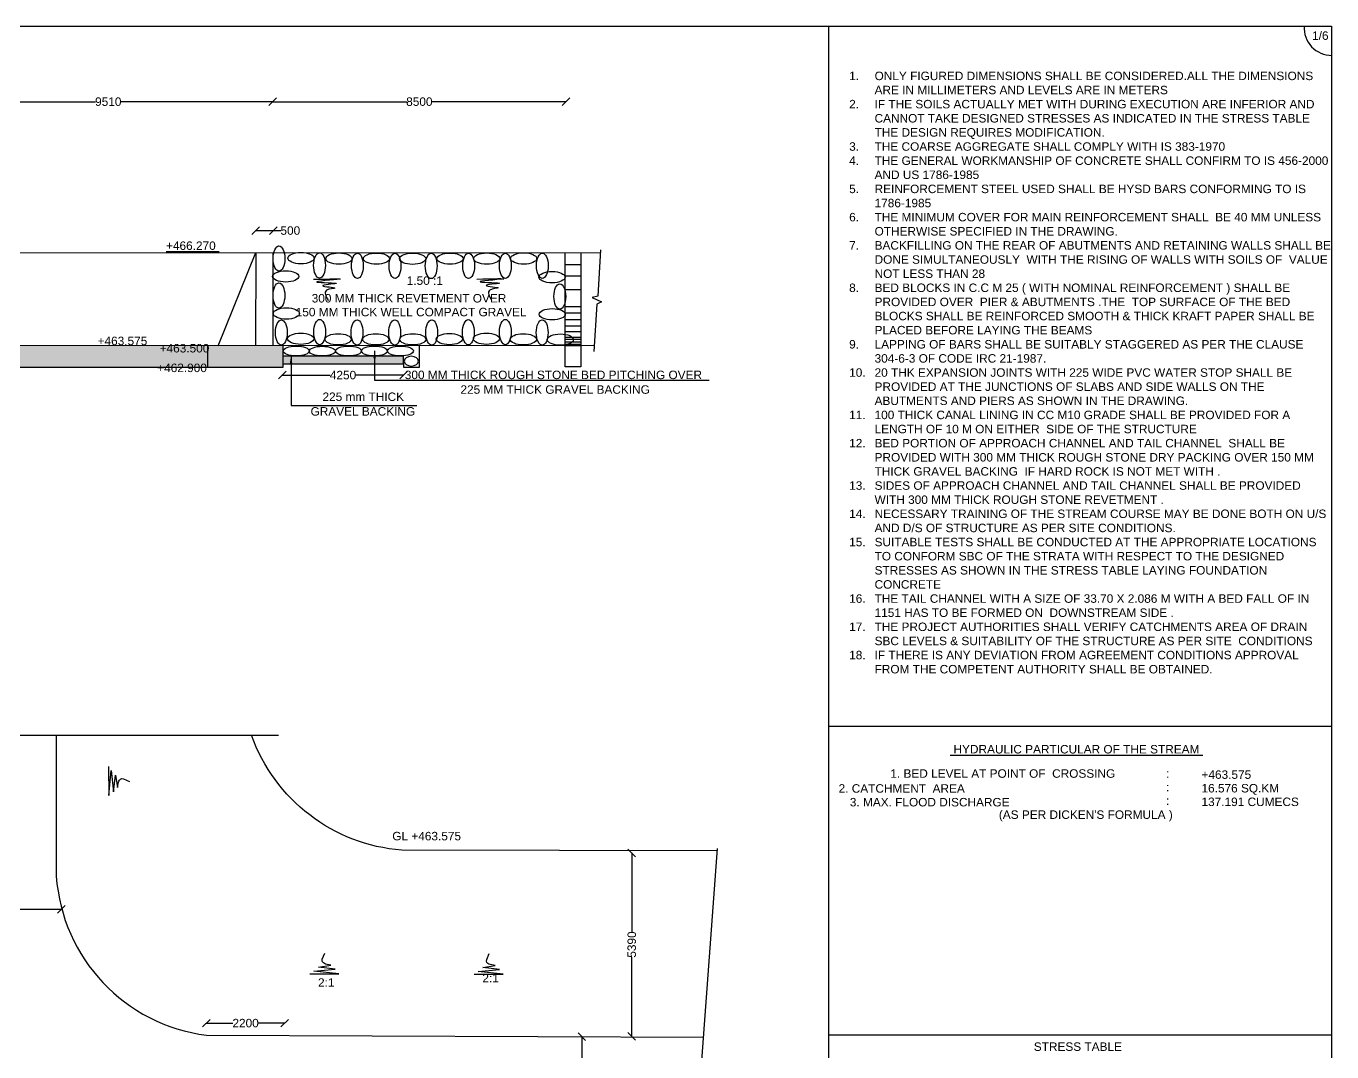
# Model space of a CAD drawing. Header units: feet. Extents: x 5124 to 2925857, y 2311 to 44697474.
# Drawn here: x 2887298 to 2925827, y 44667212 to 44697474 of the extents above; entities that cross this region are included whole.
import ezdxf

# ---------------------------------------------------------------- set-up
doc = ezdxf.new("R2010")
doc.units = ezdxf.units.FT
doc.header["$MEASUREMENT"] = 0
for name, color, linetype in [('DIMENSION', 7, 'Continuous'), ('DRAWING', 2, 'Continuous'), ('TEXT', 7, 'Continuous')]:
    doc.layers.add(name, color=color, linetype=linetype)
doc.styles.get("Standard").update_dxf_attribs({"font": 'arial.ttf', "height": 250})
doc.dimstyles.get("Standard").update_dxf_attribs({"dimtxt": 250, "dimasz": 225, "dimexe": 0.18, "dimexo": 0.0625, "dimgap": 0.09, "dimtad": 0, "dimdec": 0, "dimzin": 0, "dimdsep": 46, "dimtxsty": 'Standard', "dimblk": 'OBLIQUE', "dimcen": 0.09, "dimse1": 1, "dimse2": 1, "dimadec": 0, "dimazin": 0, "dimtfac": 1, "dimtdec": 0, "dimtofl": 0, "dimtmove": 0, "dimatfit": 3, "dimfxl": 1, "dimtolj": 1, "dimtzin": 0, "dimarcsym": 0})

# ---------------------------------------------------------------- blocks, each defined once
blk = doc.blocks.new('_Oblique')
at = {"color": 0, "linetype": 'ByBlock', "lineweight": -2}
blk.add_line((-0.5, -0.5), (0.5, 0.5), dxfattribs=at)
blk = doc.blocks.new('*D15')
at = {"layer": 'Defpoints', "color": 0, "transparency": 16777216}
for p in [(2894858, 44687197), (2898438, 44687197), (2898438, 44687178)]:
    blk.add_point(p, dxfattribs=at)
at = {"layer": 'TEXT', "color": 0, "lineweight": -2, "transparency": 16777216}
for p, q in [((2894858, 44687178), (2896270, 44687178)), ((2898438, 44687178), (2897026, 44687178))]:
    blk.add_line(p, q, dxfattribs=at)
at = {"layer": 'TEXT', "color": 0, "lineweight": -2, "transparency": 16777216, "xscale": 225, "yscale": 225, "zscale": 225, "rotation": 180}
blk.add_blockref('_Oblique', (2894858, 44687178), dxfattribs=at)
at = {"layer": 'TEXT', "color": 0, "lineweight": -2, "transparency": 16777216, "xscale": 225, "yscale": 225, "zscale": 225}
blk.add_blockref('_Oblique', (2898438, 44687178), dxfattribs=at)
at = {"layer": 'TEXT', "color": 0, "transparency": 16777216, "insert": (2896648, 44687178), "char_height": 250, "attachment_point": 5}
blk.add_mtext('\\A1;4250', dxfattribs=at)
blk = doc.blocks.new('*D16')
at = {"layer": 'Defpoints', "color": 0, "transparency": 16777216}
for p in [(2894593, 44691442), (2894072, 44690796), (2894593, 44690723)]:
    blk.add_point(p, dxfattribs=at)
at = {"layer": 'TEXT', "color": 0, "lineweight": -2, "transparency": 16777216}
for p, q in [((2894072, 44691442), (2894593, 44691442)), ((2894593, 44691442), (2894818, 44691442))]:
    blk.add_line(p, q, dxfattribs=at)
at = {"layer": 'TEXT', "color": 0, "lineweight": -2, "transparency": 16777216, "xscale": 225, "yscale": 225, "zscale": 225, "rotation": 180}
blk.add_blockref('_Oblique', (2894072, 44691442), dxfattribs=at)
at = {"layer": 'TEXT', "color": 0, "lineweight": -2, "transparency": 16777216, "xscale": 225, "yscale": 225, "zscale": 225}
blk.add_blockref('_Oblique', (2894593, 44691442), dxfattribs=at)
at = {"layer": 'TEXT', "color": 0, "transparency": 16777216, "insert": (2895094, 44691442), "char_height": 250, "attachment_point": 5}
blk.add_mtext('\\A1;500', dxfattribs=at)
blk = doc.blocks.new('*D134')
at = {"layer": 'Defpoints', "color": 0, "transparency": 16777216}
for p in [(2894929, 44668060), (2892619, 44667702), (2894929, 44667694)]:
    blk.add_point(p, dxfattribs=at)
at = {"layer": 'DIMENSION', "color": 0, "lineweight": -2, "transparency": 16777216}
for p, q in [((2892619, 44668060), (2893399, 44668060)), ((2894929, 44668060), (2894149, 44668060))]:
    blk.add_line(p, q, dxfattribs=at)
at = {"layer": 'DIMENSION', "color": 0, "lineweight": -2, "transparency": 16777216, "xscale": 225, "yscale": 225, "zscale": 225, "rotation": 180}
blk.add_blockref('_Oblique', (2892619, 44668060), dxfattribs=at)
at = {"layer": 'DIMENSION', "color": 0, "lineweight": -2, "transparency": 16777216, "xscale": 225, "yscale": 225, "zscale": 225}
blk.add_blockref('_Oblique', (2894929, 44668060), dxfattribs=at)
at = {"layer": 'DIMENSION', "color": 0, "transparency": 16777216, "insert": (2893774, 44668060), "char_height": 250, "attachment_point": 5}
blk.add_mtext('\\A1;2200', dxfattribs=at)
blk = doc.blocks.new('*D137')
at = {"layer": 'Defpoints', "color": 0, "transparency": 16777216}
for p in [(2905313, 44673083), (2905169, 44667675), (2905313, 44667675)]:
    blk.add_point(p, dxfattribs=at)
at = {"layer": 'TEXT', "color": 0, "lineweight": -2, "transparency": 16777216}
for p, q in [((2905169, 44673083), (2905169, 44670752)), ((2905169, 44667675), (2905169, 44670006))]:
    blk.add_line(p, q, dxfattribs=at)
at = {"layer": 'TEXT', "color": 0, "lineweight": -2, "transparency": 16777216, "xscale": 225, "yscale": 225, "zscale": 225}
for p, rotation in [((2905169, 44673083), 90), ((2905169, 44667675), 270)]:
    blk.add_blockref('_Oblique', p, dxfattribs=dict(at, rotation=rotation))
at = {"layer": 'TEXT', "color": 0, "transparency": 16777216, "insert": (2905169, 44670379), "char_height": 250, "attachment_point": 5, "rotation": 90}
blk.add_mtext('\\A1;5390', dxfattribs=at)
blk = doc.blocks.new('*D147')
at = {"layer": 'Defpoints', "color": 0, "transparency": 16777216}
for p in [(2879153, 44671410), (2888334, 44671493), (2888334, 44671417)]:
    blk.add_point(p, dxfattribs=at)
at = {"layer": 'TEXT', "color": 0, "lineweight": -2, "transparency": 16777216}
for p, q in [((2879153, 44671417), (2883369, 44671417)), ((2888334, 44671417), (2884118, 44671417))]:
    blk.add_line(p, q, dxfattribs=at)
at = {"layer": 'TEXT', "color": 0, "lineweight": -2, "transparency": 16777216, "xscale": 225, "yscale": 225, "zscale": 225, "rotation": 180}
blk.add_blockref('_Oblique', (2879153, 44671417), dxfattribs=at)
at = {"layer": 'TEXT', "color": 0, "lineweight": -2, "transparency": 16777216, "xscale": 225, "yscale": 225, "zscale": 225}
blk.add_blockref('_Oblique', (2888334, 44671417), dxfattribs=at)
at = {"layer": 'TEXT', "color": 0, "transparency": 16777216, "insert": (2883743, 44671417), "char_height": 250, "attachment_point": 5}
blk.add_mtext('\\A1;8925', dxfattribs=at)
blk = doc.blocks.new('*D165')
at = {"layer": 'Defpoints', "color": 0, "transparency": 16777216}
for p in [(2884868, 44695245), (2894576, 44695245), (2894576, 44695245)]:
    blk.add_point(p, dxfattribs=at)
at = {"layer": 'TEXT', "color": 0, "lineweight": -2, "transparency": 16777216}
for p, q in [((2884868, 44695245), (2889349, 44695245)), ((2894576, 44695245), (2890095, 44695245))]:
    blk.add_line(p, q, dxfattribs=at)
at = {"layer": 'TEXT', "color": 0, "lineweight": -2, "transparency": 16777216, "xscale": 225, "yscale": 225, "zscale": 225, "rotation": 180}
blk.add_blockref('_Oblique', (2884868, 44695245), dxfattribs=at)
at = {"layer": 'TEXT', "color": 0, "lineweight": -2, "transparency": 16777216, "xscale": 225, "yscale": 225, "zscale": 225}
blk.add_blockref('_Oblique', (2894576, 44695245), dxfattribs=at)
at = {"layer": 'TEXT', "color": 0, "transparency": 16777216, "insert": (2889722, 44695245), "char_height": 250, "attachment_point": 5}
blk.add_mtext('\\A1;9510', dxfattribs=at)
blk = doc.blocks.new('*D166')
at = {"layer": 'Defpoints', "color": 0, "transparency": 16777216}
for p in [(2894576, 44695245), (2903226, 44695245), (2903226, 44695245)]:
    blk.add_point(p, dxfattribs=at)
at = {"layer": 'TEXT', "color": 0, "lineweight": -2, "transparency": 16777216}
for p, q in [((2894576, 44695245), (2898528, 44695245)), ((2903226, 44695245), (2899274, 44695245))]:
    blk.add_line(p, q, dxfattribs=at)
at = {"layer": 'TEXT', "color": 0, "lineweight": -2, "transparency": 16777216, "xscale": 225, "yscale": 225, "zscale": 225, "rotation": 180}
blk.add_blockref('_Oblique', (2894576, 44695245), dxfattribs=at)
at = {"layer": 'TEXT', "color": 0, "lineweight": -2, "transparency": 16777216, "xscale": 225, "yscale": 225, "zscale": 225}
blk.add_blockref('_Oblique', (2903226, 44695245), dxfattribs=at)
at = {"layer": 'TEXT', "color": 0, "transparency": 16777216, "insert": (2898901, 44695245), "char_height": 250, "attachment_point": 5}
blk.add_mtext('\\A1;8500', dxfattribs=at)
blk = doc.blocks.new('*D168')
at = {"layer": 'Defpoints', "color": 0, "transparency": 16777216}
for p in [(2902743, 44667665), (2903695, 44667665), (2902841, 44665612)]:
    blk.add_point(p, dxfattribs=at)
at = {"layer": 'TEXT', "color": 0, "lineweight": -2, "transparency": 16777216}
for p, q in [((2903695, 44667665), (2903695, 44667014)), ((2903695, 44665612), (2903695, 44666263))]:
    blk.add_line(p, q, dxfattribs=at)
at = {"layer": 'TEXT', "color": 0, "lineweight": -2, "transparency": 16777216, "xscale": 225, "yscale": 225, "zscale": 225}
for p, rotation in [((2903695, 44667665), 90), ((2903695, 44665612), 270)]:
    blk.add_blockref('_Oblique', p, dxfattribs=dict(at, rotation=rotation))
at = {"layer": 'TEXT', "color": 0, "transparency": 16777216, "insert": (2903695, 44666638), "char_height": 250, "attachment_point": 5, "rotation": 90}
blk.add_mtext('\\A1;2000', dxfattribs=at)

msp = doc.modelspace()

# ---------------------------------------------------------------- hatches: boundary and pattern name
at = {"layer": 'DRAWING'}
h = msp.add_hatch(dxfattribs=at)
h.set_pattern_fill('AR-CONC', color=0, scale=75, style=0)
h.set_pattern_definition([(50, (0, 0), (537.945137, -47.0641012), [56.25, -618.75]), (355, (0, 0), (-104.0635, 564.1441), [45, -495]), (100.4514, (44.83, -3.9), (433.882036, 517.0796565), [47.8051425, -525.856584]), (46.1842, (0, 150), (800.430786, -124.139261), [84.375, -928.125]), (96.6356, (66.7, 139.66), (700.997029, 730.588403), [71.707716, -788.78475]), (351.1842, (0, 150), (700.996459, 730.58895), [67.5, -742.5]), (21, (75, 112.5), (447.680289, -301.964168), [56.25, -618.75]), (326, (75, 112.5), (182.486499, 543.862534), [45, -495]), (71.4514, (112.3, 87.34), (630.1669714, 241.8978725), [47.8051425, -525.856584]), (37.5, (0, 0), (9.1198915, 249.6703904), [0, -489, 0, -502.5, 0, -496.875]), (7.5, (0, 0), (197.3021531, 295.8087839), [0, -286.5, 0, -477.75, 0, -189.375]), (327.5, (-167.25, 0), (400.3668271, -16.9161538), [0, -187.5, 0, -585, 0, -776.25]), (317.5, (-242.25, 0), (437.389627, 75.0787367), [0, -243.75, 0, -388.5, 0, -551.25])])
h.paths.add_polyline_path([(2894876.5, 44688040.9), (2892657.8, 44688041.6), (2892657.6, 44687401.7), (2894876.5, 44687401.7)])
h.paths.add_polyline_path([(2892657.8, 44688041.6), (2885402.1, 44688043.9), (2885402.1, 44687401.7), (2892657.6, 44687401.7)])
h.paths.add_polyline_path([(2885693.5, 44686041.7), (2879020.5, 44686041.7), (2879020.5, 44685439.6), (2885693.5, 44685439.6)])
h.paths.add_polyline_path([(2884940.4, 44687401.7), (2879784.6, 44687401.7), (2879784.6, 44686041.7), (2884938.7, 44686041.7)])
h.paths.add_polyline_path([(2884941.2, 44688044), (2879784.6, 44688045.6), (2879784.6, 44687401.7), (2884940.4, 44687401.7)])
h = msp.add_hatch(dxfattribs=at)
h.set_pattern_fill('GRAVEL', color=0, scale=100, style=0)
h.set_pattern_definition([(228.0128, (72, 100), (-799.9998232158, -900.0001341607), [13.4536, -1331.9088]), (184.9697, (63, 90), (1200.00010515176, 99.9991307007), [23.0868, -2285.5925]), (132.5104, (40, 88), (999.9990718347, -1100.0008673871), [16.2788, -1611.6032]), (267.2737, (1, 63), (99.9996017727, 2000.00002949735), [21.0238, -2081.3558]), (292.8337, (0, 42), (-500.0009905437, 1199.9996411778), [20.6155, -2040.9373]), (357.2737, (8, 23), (-2000.00002949735, 99.9996017727), [21.0238, -2081.3558]), (37.6942, (29, 22), (-1300.0007345618, -999.99904051605), [27.8029, -2752.4849]), (72.2553, (51, 39), (700.00107627054, 2199.99962312392), [26.2488, -2598.6321]), (121.4296, (59, 64), (-800.00082341764, 1299.99950364926), [21.095, -2088.4073]), (175.2364, (48, 82), (1100.000094632, -99.9991532661), [24.0832, -1180.0763]), (222.3974, (24, 84), (-1200.00073510732, -1099.99920820141), [31.1448, -3083.3375]), (138.8141, (100, 62), (-700.0002946806, 599.9997313343), [10.6301, -1052.3844]), (171.4692, (92, 69), (1299.9998284815, -200.000791004), [20.2237, -2002.1511]), (225, (72, 72), (-1e-14, -100.00003094), [14.1421, -127.2792]), (203.1986, (65, 84), (499.9999730667, 200.0001325265), [7.6158, -753.9615]), (291.8014, (58, 81), (-99.99999105, 300.000027301), [10.7703, -527.7462]), (30.9638, (62, 71), (299.999802229, 200.000248354), [17.4929, -565.6023]), (161.5651, (77, 80), (200.00004346, -99.999840322), [12.6491, -303.5787]), (16.3895, (0, 81), (1000.0002198412, 299.9992709818), [17.72, -1754.2845]), (70.3462, (17, 86), (-399.9995247372, -1100.0002135606), [14.8661, -1471.7408]), (293.1986, (77, 100), (-200.0001325265, 499.9999730667), [15.2315, -746.3458]), (343.6105, (83, 86), (-1000.0002198412, 299.9992709818), [17.72, -1754.2845]), (339.444, (0, 19), (-500.0001844542, 199.9995996422), [17.088, -837.3124]), (294.7751, (16, 13), (-499.9992189245, 1100.0003421839), [14.3178, -1417.4643]), (66.8014, (78, 0), (200.0001325265, 499.9999730667), [15.2315, -746.3458]), (17.354, (84, 14), (-1300.0002019097, -399.9994502259), [16.7631, -1659.5424]), (69.444, (29, 0), (-199.9995996422, -500.0001844542), [8.544, -845.8564]), (101.3099, (72, 0), (-99.999763216, 400.000075223), [5.099, -504.8029]), (165.9638, (71, 5), (300.000054599, -99.999805736), [20.6155, -391.695]), (186.009, (51, 10), (999.9999750906, 99.9999317482), [19.105, -1891.3923]), (303.6901, (62, 62), (-100.00013345, 199.999955777), [14.4222, -346.1329]), (353.1572, (70, 50), (1699.99993654785, -200.00079979248), [25.1794, -2492.7563]), (60.9454, (95, 47), (-400.00000272, -700.000038457), [10.2956, -1019.2674]), (90, (100, 56), (-100, 100), [6, -94]), (120.2564, (49, 13), (399.9994886803, -700.0002455855), [13.8924, -1375.352]), (48.0128, (42, 25), (799.9998232158, 900.0001341607), [26.9072, -1318.4552]), (0, (60, 45), (100, 100), [26, -74]), (325.3048, (86, 45), (-999.99942589875, 700.00086095945), [15.8114, -1565.3274]), (254.0546, (99, 36), (-99.9999889296, -400.0000126652), [14.5602, -713.4508]), (207.646, (95, 22), (-1899.99958071796, -1000.0007713169), [23.7065, -2346.9474]), (175.4261, (74, 11), (-1300.0000558312, 99.9994801161), [25.0799, -2482.9074])])
h.paths.add_polyline_path([(2898429.8, 44687740.5), (2894876.5, 44687740.5), (2894876.5, 44687512.6), (2898429.8, 44687512.6)])

# ---------------------------------------------------------------- linework, layer by layer
at = {"layer": 'DRAWING', "color": 0}
msp.add_lwpolyline([(2810208.4, 44697474.4), (2925812.5, 44697474.4), (2925812.5, 44609612.5), (2810208.4, 44609612.5)], close=True, dxfattribs=at)
for points in [[(2884945.8, 44691818), (2886985.7, 44690800.5), (2904243.3, 44690788.9)], [(2892961.1, 44688041.5), (2894071.8, 44690795.7), (2894070.9, 44688041.2)], [(2894574.5, 44690795.4), (2894573.6, 44688041)], [(2903666.2, 44690789.2), (2903666.2, 44687425), (2903199.5, 44687425), (2903201.8, 44690789.6)], [(2904248.5, 44690875.5), (2904165.2, 44689509.3), (2903995.6, 44689466.9), (2904272.9, 44689338.2), (2904133.4, 44689272.4), (2904046.7, 44687875.8)], [(2903201.6, 44690440.9), (2903666.2, 44690440.9)], [(2903201.6, 44690103.6), (2903666.2, 44690103.6)], [(2903201.6, 44689706.9), (2903666.2, 44689706.9)], [(2903201.6, 44689203.5), (2903666.2, 44689203.5)], [(2903201.6, 44689011.9), (2903666.2, 44689011.9)], [(2903201.6, 44688823), (2903666.2, 44688823)], [(2903201.6, 44688636.8), (2903666.2, 44688636.8)], [(2903201.6, 44688460.4), (2903666.2, 44688460.4)], [(2904056.8, 44688038), (2828798, 44688061.6), (2817310.6, 44688012.9)], [(2894876.5, 44688040.9), (2894876.5, 44687401.7), (2876739.5, 44687401.7), (2876739.7, 44688046.6)], [(2892657.6, 44687401.7), (2892657.8, 44688041.6)], [(2894876.5, 44687512.6), (2898429.8, 44687512.6), (2898429.8, 44687417.3), (2898904, 44687417.3), (2898904.2, 44688039.6)], [(2903201.6, 44688298.5), (2903666.2, 44688298.5)], [(2903201.6, 44688236.4), (2903666.2, 44688236.4)], [(2903201.6, 44688158.1), (2903666.2, 44688158.1)], [(2903201.6, 44688096.1), (2903666.2, 44688096.1)], [(2903201.6, 44688071.7), (2903666.2, 44688071.7)], [(2903201.6, 44688055.6), (2903666.2, 44688055.6)], [(2898429.8, 44687512.6), (2898429.8, 44687740.5), (2894876.5, 44687740.5)], [(2816335.3, 44676554.3), (2855455.9, 44676554.3), (2855516.2, 44676447.4), (2855597.4, 44676718), (2855671.9, 44676554.3), (2894747.6, 44676554.3)], [(2907692.2, 44673210.5), (2905882.7, 44648704.1), (2905734.2, 44648655.4), (2906006.8, 44648532.5), (2905866.4, 44648482.4), (2904044, 44624093.4), (2894455.1, 44624120.6)]]:
    msp.add_lwpolyline(points, dxfattribs=at)
for points in [[(2888181.2, 44676554.3), (2888188.1, 44672397.7, 0.357537), (2892619.3, 44667702.4), (2907281.5, 44667648.3)], [(2907687.4, 44673144.6), (2898381.9, 44673161.7, -0.2951104), (2893950.6, 44676554.3, 7.4797574)], [(2889733.3, 44675633.3), (2889735.1, 44674779.3), (2889812.2, 44675516.6), (2889873.2, 44674888.7), (2889932.3, 44675380.2), (2889993.2, 44675010.8), (2890023.7, 44675166.9, -0.2755658), (2890118.7, 44675272.8), (2890168.9, 44675265.5), (2890346.7, 44675193.8)], [(2895668.6, 44669513), (2896522.6, 44669514.8), (2895785.3, 44669591.9), (2896413.2, 44669652.9), (2895921.7, 44669712), (2896291.2, 44669772.9), (2896135.1, 44669803.5, -0.2755658), (2896029.2, 44669898.4), (2896036.5, 44669948.6), (2896108.1, 44670126.4)], [(2900519.9, 44669501.4), (2901373.9, 44669503.2), (2900636.6, 44669580.3), (2901264.5, 44669641.3), (2900773, 44669700.4), (2901142.4, 44669761.3), (2900986.4, 44669791.8, -0.2755658), (2900880.5, 44669886.8), (2900887.8, 44669937), (2900959.4, 44670114.8)]]:
    msp.add_lwpolyline(points, format="xyb", dxfattribs=at)
for centre, major_axis, ratio in [((2894759.5, 44690615.4), (0, 372.9), 0.4657829), ((2895407.1, 44690629.1), (-386.3, 0), 0.4304334), ((2895955.6, 44690416.1), (0, 372.9), 0.4657829), ((2896525.5, 44690616.6), (-386.3, 0), 0.4304334), ((2897074, 44690403.7), (0, 372.9), 0.4657829), ((2897634.6, 44690614.1), (-386.3, 0), 0.4304334), ((2898183.1, 44690401.2), (0, 372.9), 0.4657829), ((2898701.3, 44690611.6), (-386.3, 0), 0.4304334), ((2899249.8, 44690398.7), (0, 372.9), 0.4657829), ((2899805.4, 44690614.1), (-386.3, 0), 0.4304334), ((2900353.9, 44690401.2), (0, 372.9), 0.4657829), ((2900889.3, 44690616.6), (-386.3, 0), 0.4304334), ((2901437.8, 44690403.7), (0, 372.9), 0.4657829), ((2901980.1, 44690619.1), (-386.3, 0), 0.4304334), ((2902528.6, 44690406.2), (0, 372.9), 0.4657829), ((2894957.6, 44690090.9), (-386.3, 0), 0.4304334), ((2894756.9, 44689526.4), (0, 372.9), 0.4657829), ((2902816, 44690068.2), (-386.3, 0), 0.4304334), ((2903045.8, 44689497.9), (0, 372.9), 0.4657829), ((2894976.8, 44688996.5), (-386.3, 0), 0.4304334), ((2902821.7, 44688975.2), (-386.3, 0), 0.4304334), ((2894829.5, 44688434.3), (0, 372.9), 0.4657829), ((2895958.7, 44688449.2), (0, 372.9), 0.4657829), ((2897063.4, 44688433.3), (0, 372.9), 0.4657829), ((2898174.7, 44688433.3), (0, 372.9), 0.4657829), ((2899267, 44688433.3), (0, 372.9), 0.4657829), ((2900346.1, 44688441.3), (0, 372.9), 0.4657829), ((2901438.7, 44688449.2), (0, 372.9), 0.4657829), ((2902525.9, 44688433.2), (0, 372.9), 0.4657829), ((2895400.2, 44688250), (-386.3, 0), 0.4304334), ((2896504.9, 44688234.1), (-386.3, 0), 0.4304334), ((2897616.3, 44688234.1), (-386.3, 0), 0.4304334), ((2898708.6, 44688234.1), (-386.3, 0), 0.4304334), ((2899787.7, 44688242.1), (-386.3, 0), 0.4304334), ((2900880.2, 44688250), (-386.3, 0), 0.4304334), ((2901967.5, 44688234), (-386.3, 0), 0.4304334), ((2903063.3, 44688227.2), (-386.3, 0), 0.4304334), ((2895269.1, 44687889.5), (-386.3, 0), 0.37194), ((2896036.3, 44687886.3), (-386.3, 0), 0.37194), ((2896812.4, 44687890.7), (-386.3, 0), 0.37194), ((2897575.2, 44687889.2), (-386.3, 0), 0.37194), ((2898342.3, 44687890.7), (-386.3, 0), 0.37194)]:
    msp.add_ellipse(centre, major_axis=major_axis, ratio=ratio, dxfattribs=at)
at = {"layer": 'DRAWING', "color": 0, "extrusion": (0, 0, -1)}
msp.add_ellipse((2898663.1, 44687590), major_axis=(211.4, 0), ratio=0.6795999, dxfattribs=at)
at = {"layer": 'TEXT', "color": 0}
for points in [[(2910982.7, 44667713.7), (2910982.7, 44697474.4)], [(2910982.7, 44676824.5), (2925812.5, 44676824.5)]]:
    msp.add_lwpolyline(points, dxfattribs=at)
msp.add_lwpolyline([(2910982.7, 44667713.7), (2925812.5, 44667713.7), (2925812.5, 44645523), (2910982.7, 44645523)], close=True, dxfattribs=at)
msp.add_arc((2925822.8, 44697424.7), 815.6, 176.50925, 270.29257, dxfattribs=at)
for points in [[(2895778.7, 44690006.3), (2896538.6, 44690006.3), (2895873.7, 44689923.7), (2896443.6, 44689880.8), (2896048.4, 44689816.5), (2896406.9, 44689746.2), (2896161.7, 44689681.9), (2896210.8, 44689381.9)], [(2900599.4, 44690012.2), (2901359.3, 44690012.2), (2900694.4, 44689929.6), (2901264.3, 44689886.8), (2900869, 44689822.5), (2901227.5, 44689752.1), (2900982.4, 44689687.8), (2901031.4, 44689387.9)]]:
    msp.add_spline(points, degree=3, dxfattribs=at)

# ---------------------------------------------------------------- texts
for s, p in [('1/6', (2925243.2, 44697069.2)), ('%%U+466.270 ', (2891426.2, 44690872)), ('1.50 :1', (2898528.8, 44689841.6)), ('300 MM THICK REVETMENT OVER ', (2895723.8, 44689321)), ('150 MM THICK WELL COMPACT GRAVEL ', (2895253, 44688912.9)), ('+463.575', (2889407.6, 44688062.3)), ('+463.500', (2891237.9, 44687847)), ('+462.900', (2891165.4, 44687267.6)), ('300 MM THICK ROUGH STONE BED PITCHING OVER ', (2898471.9, 44687060.4)), ('225 MM THICK GRAVEL BACKING ', (2900113.7, 44686628)), ('225 mm THICK ', (2896043.1, 44686415)), ('GRAVEL BACKING ', (2895690.9, 44685983.1)), ('%%U HYDRAULIC PARTICULAR OF THE STREAM ', (2914565.1, 44676016.6)), ('1. BED LEVEL AT POINT OF  CROSSING ', (2912798.4, 44675299.7)), (':', (2920932.4, 44675299.7)), ('+463.575', (2921979.7, 44675267.8)), ('2. CATCHMENT  AREA ', (2911271, 44674858.6)), (':', (2920932.4, 44674898.1)), ('16.576 SQ.KM', (2921979.7, 44674866.2)), ('3. MAX. FLOOD DISCHARGE ', (2911602.3, 44674454.2)), (':', (2920932.4, 44674496.5)), ('137.191 CUMECS ', (2921979.7, 44674464.6)), ("(AS PER DICKEN'S FORMULA )", (2916000.5, 44674086.5)), ('GL +463.575', (2898102, 44673452.9)), ('2:1', (2900760.9, 44669263.8)), ('2:1', (2895911.2, 44669134.1)), ('STRESS TABLE ', (2917031.6, 44667242))]:
    msp.add_text(s, height=250, dxfattribs=at).set_placement(p)
at = {"layer": 'TEXT', "color": 0, "insert": (2911333.5, 44696131.2), "char_height": 250, "attachment_point": 1}
msp.add_mtext_dynamic_manual_height_columns('\\pi-750,l1000,t1000;1.^IONLY FIGURED DIMENSIONS SHALL BE CONSIDERED.ALL THE DIMENSIONS ARE IN MILLIMETERS AND LEVELS ARE IN METERS \\P2.^IIF THE SOILS ACTUALLY MET WITH DURING EXECUTION ARE INFERIOR AND CANNOT TAKE DESIGNED STRESSES AS INDICATED IN THE STRESS TABLE THE DESIGN REQUIRES MODIFICATION.\\P3.^ITHE COARSE AGGREGATE SHALL COMPLY WITH IS 383-1970 \\P4.^ITHE GENERAL WORKMANSHIP OF CONCRETE SHALL CONFIRM TO IS 456-2000 AND US 1786-1985\\P5.^IREINFORCEMENT STEEL USED SHALL BE HYSD BARS CONFORMING TO IS 1786-1985\\P6.^ITHE MINIMUM COVER FOR MAIN REINFORCEMENT SHALL  BE 40 MM UNLESS OTHERWISE SPECIFIED IN THE DRAWING.\\P7.^IBACKFILLING ON THE REAR OF ABUTMENTS AND RETAINING WALLS SHALL BE DONE SIMULTANEOUSLY  WITH THE RISING OF WALLS WITH SOILS OF  VALUE NOT LESS THAN 28\\P8.^IBED BLOCKS IN C.C M 25 ( WITH NOMINAL REINFORCEMENT ) SHALL BE PROVIDED OVER  PIER & ABUTMENTS .THE  TOP SURFACE OF THE BED BLOCKS SHALL BE REINFORCED SMOOTH & THICK KRAFT PAPER SHALL BE PLACED BEFORE LAYING THE BEAMS \\P9.^ILAPPING OF BARS SHALL BE SUITABLY STAGGERED AS PER THE CLAUSE  304-6-3 OF CODE IRC 21-1987.\\P10.^I20 THK EXPANSION JOINTS WITH 225 WIDE PVC WATER STOP SHALL BE PROVIDED AT THE JUNCTIONS OF SLABS AND SIDE WALLS ON THE ABUTMENTS AND PIERS AS SHOWN IN THE DRAWING.\\P11.^I100 THICK CANAL LINING IN CC M10 GRADE SHALL BE PROVIDED FOR A LENGTH OF 10 M ON EITHER  SIDE OF THE STRUCTURE \\P12.^IBED PORTION OF APPROACH CHANNEL AND TAIL CHANNEL  SHALL BE PROVIDED WITH 300 MM THICK ROUGH STONE DRY PACKING OVER 150 MM THICK GRAVEL BACKING  IF HARD ROCK IS NOT MET WITH .\\P13.^ISIDES OF APPROACH CHANNEL AND TAIL CHANNEL SHALL BE PROVIDED WITH 300 MM THICK ROUGH STONE REVETMENT .\\P14.^INECESSARY TRAINING OF THE STREAM COURSE MAY BE DONE BOTH ON U/S AND D/S OF STRUCTURE AS PER SITE CONDITIONS.\\P15.^ISUITABLE TESTS SHALL BE CONDUCTED AT THE APPROPRIATE LOCATIONS TO CONFORM SBC OF THE STRATA WITH RESPECT TO THE DESIGNED STRESSES AS SHOWN IN THE STRESS TABLE LAYING FOUNDATION  CONCRETE \\P16.^ITHE TAIL CHANNEL WITH A SIZE OF 33.70 X 2.086 M WITH A BED FALL OF IN 1151 HAS TO BE FORMED ON  DOWNSTREAM SIDE .\\P17.^ITHE PROJECT AUTHORITIES SHALL VERIFY CATCHMENTS AREA OF DRAIN SBC LEVELS & SUITABILITY OF THE STRUCTURE AS PER SITE  CONDITIONS\\P18.^IIF THERE IS ANY DEVIATION FROM AGREEMENT CONDITIONS APPROVAL FROM THE COMPETENT AUTHORITY SHALL BE OBTAINED.', width=14478.953, gutter_width=1250, heights=[0], dxfattribs=at)

# ---------------------------------------------------------------- dimensions: what is measured, and where the dimension line sits
at = {"layer": 'DIMENSION', "color": 0}
dim = msp.add_linear_dim(base=(2894928.8, 44668060.2), p1=(2892619.3, 44667702.4), p2=(2894928.8, 44667693.8), text='2200', dimstyle='Standard', dxfattribs=at)
dim.commit()
dim.dimension.update_dxf_attribs({"geometry": '*D134', "text_midpoint": (2893774.1, 44668060.2)})
at = {"layer": 'TEXT', "color": 0}
for base, p1, p2, text, picture, middle in [((2894575.7, 44695245.1), (2884868.1, 44695245.1), (2894575.7, 44695245.1), '9510', '*D165', (2889721.9, 44695245.1)), ((2903226, 44695245.1), (2894575.7, 44695245.1), (2903226, 44695245.1), '8500', '*D166', (2898900.9, 44695245.1)), ((2894593.2, 44691442.2), (2894071.8, 44690795.7), (2894593.2, 44690722.8), '500', '*D16', (2895094.1, 44691442.2)), ((2898438.2, 44687177.7), (2894857.8, 44687196.6), (2898438.2, 44687196.6), '4250', '*D15', (2896648, 44687177.7)), ((2888334, 44671416.5), (2879152.9, 44671410.1), (2888334, 44671492.8), '8925', '*D147', (2883743.5, 44671416.5))]:
    dim = msp.add_linear_dim(base=base, p1=p1, p2=p2, text=text, dimstyle='Standard', dxfattribs=at)
    dim.commit()
    dim.dimension.update_dxf_attribs({"geometry": picture, "text_midpoint": middle})
for base, p1, p2, text, picture, middle in [((2905168.7, 44667675), (2905313, 44673083), (2905313, 44667675), '5390', '*D137', (2905168.7, 44670379)), ((2903694.7, 44667665), (2902840.6, 44665611.8), (2902743.3, 44667665), '2000', '*D168', (2903694.7, 44666638.4))]:
    dim = msp.add_linear_dim(base=base, p1=p1, p2=p2, angle=90, text=text, dimstyle='Standard', dxfattribs=at)
    dim.commit()
    dim.dimension.update_dxf_attribs({"geometry": picture, "text_midpoint": middle})

# ---------------------------------------------------------------- leaders
for points in [[(2895114.7, 44687751.7), (2895114.7, 44686285.6), (2898823.8, 44686285.6)], [(2897580.8, 44687899.5), (2897580.8, 44687025.9), (2907452.5, 44687025.9)]]:
    msp.add_leader(points, dimstyle='Standard', override={"dimgap": 0.09, "dimtad": 0}, dxfattribs=at)

doc.saveas('drawing.dxf')
